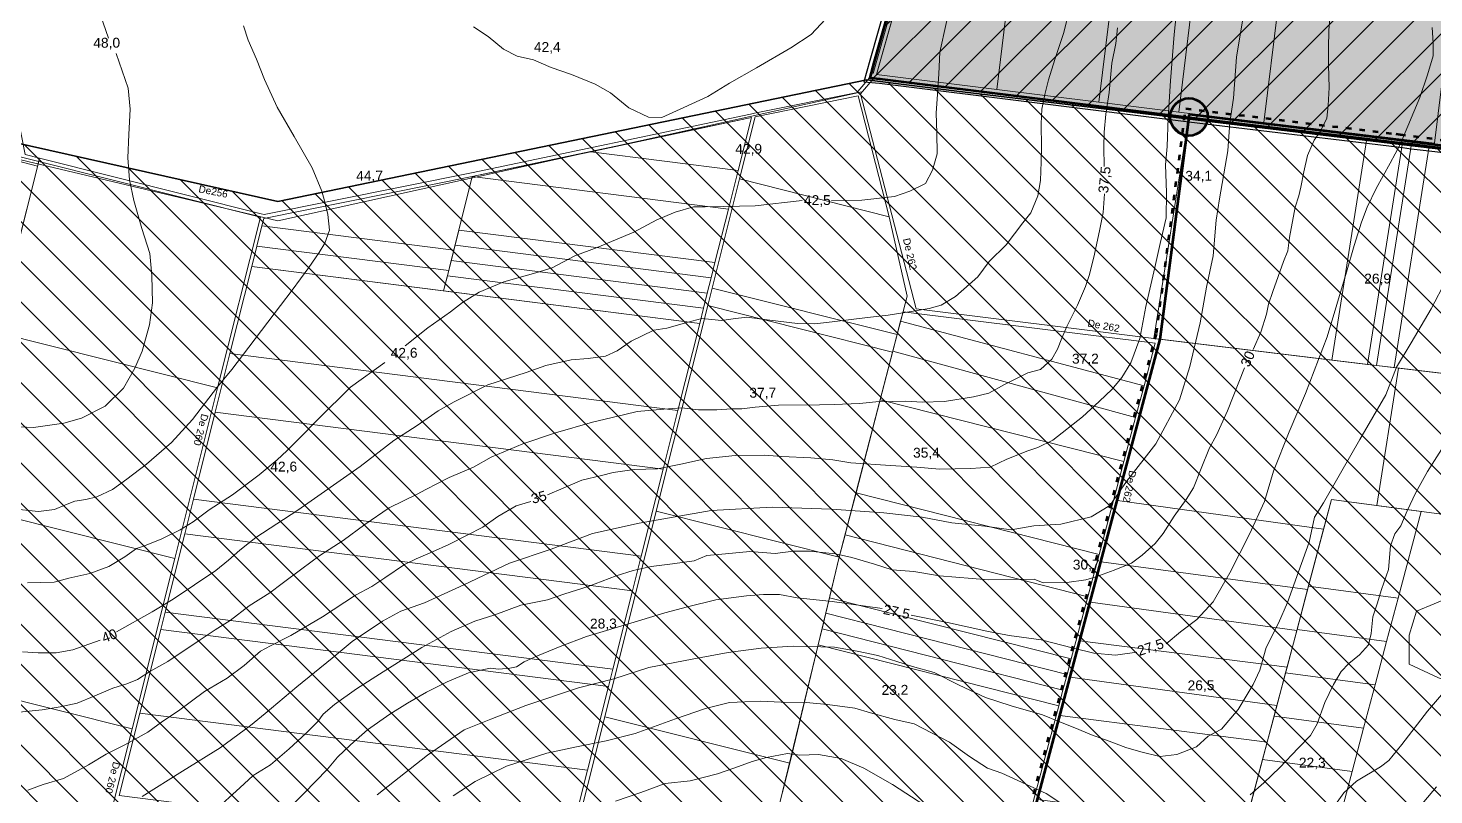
# Model space of a CAD drawing. Header units: metres. Extents: x 783184 to 1587399, y 282652 to 580595.
# Drawn here: x 786935 to 788503, y 287440 to 288295 of the extents above; entities that cross this region are included whole.
import ezdxf

# ---------------------------------------------------------------- set-up
doc = ezdxf.new("R2010")
doc.units = ezdxf.units.M
doc.header["$LTSCALE"] = 0.5
doc.linetypes.add('ACAD_ISO03W100', pattern=[30, 12, -18])
for name, color, linetype in [('atrageri in intravilan', 18, 'CONTINUOUS'), ('curbe  de nivelI', 7, 'CONTINUOUS'), ('Limita intravilan propus', 5, 'CONTINUOUS'), ('natura 2000', 7, 'CONTINUOUS'), ('proprietati extravilan', 7, 'CONTINUOUS'), ('strazi', 7, 'CONTINUOUS')]:
    doc.layers.add(name, color=color, linetype=linetype)
doc.layers.add('cote de nivel', color=1, linetype='CONTINUOUS', lineweight=211)
doc.styles.add('arial', font='arial.ttf')
doc.styles.get("Standard").update_dxf_attribs({"font": 'arial.ttf'})

msp = doc.modelspace()

# ---------------------------------------------------------------- hatches: boundary and pattern name
at = {"layer": 'atrageri in intravilan', "lineweight": 30, "true_color": 0xffff66}
h = msp.add_hatch(color=51, dxfattribs=at)
h.paths.add_polyline_path([(788421.64848, 288692.34074), (788480.03939, 288685.23104), (788449.1149, 288431.12827), (788390.72823, 288438.17795)], flags=16)
h.paths.add_polyline_path([(789205.99579, 288962.99819), (789206, 288963), (789194.05, 288959.03), (789118.207, 288933.778), (789071.37, 288918.21), (789063.31, 288915.83), (789063.613, 288971.336), (789059.614, 288971.072), (788878.326, 288895.203), (788871.44, 288900.603), (788821.57, 288906.577), (788802.624, 288908.883), (788764.734, 288913.497), (788745.789, 288915.803), (788582.041, 288935.74), (788591.617, 289015.501), (788597.377, 289062.912), (788612.11, 289183.987), (788548.504, 289191.669), (788549.12, 289195.57), (788417.838, 289211.524), (788386.476, 289215.337), (788337.294, 289221.283), (788180.494, 289240.381), (788241.358, 289454.166), (788249.192, 289481.68), (788250.642, 289486.73), (788238.148, 289487.851), (788204.822, 289647.766), (788204.006, 289651.681), (788195.829, 289690.918), (788190.628, 289715.876), (788185.41, 289740.28), (788184.617, 289744.119), (788170.796, 289811.038), (788159.088, 289808.422), (788015.651, 289776.364), (788001.381, 289773.174), (787997.65, 289783.17), (787988.318, 289807.209), (787796.905, 289764.427), (787791.294, 289789.502), (787787.44, 289815.376), (787783.407, 289841.652), (787965.934, 289882.487), (787958.828, 289908.791), (787779.305, 289868.339), (787774.014, 289867.525), (787775.49, 289856.71), (787778.47, 289834.84), (787781.595, 289811.913), (787571.421, 289740.26), (787553.383, 289732.746), (787631.7, 289544.64), (787608.84, 289535.63), (787585.93, 289526.6), (787507.97, 289713.83), (787485.19, 289704.34), (787562.96, 289517.54), (787539.94, 289508.47), (787462.35, 289694.83), (787439.456, 289685.291), (787416.51, 289675.73), (787393.51, 289666.152), (787370.45, 289656.55), (787447.31, 289471.95), (787424.013, 289462.769), (787400.66, 289453.563), (787353.79, 289435.09), (787277.67, 289617.9), (787254.34, 289608.18), (787230.941, 289598.435), (787227.248, 289596.898), (787302.946, 289415.079), (787293.898, 289411.453), (787322.221, 289346.791), (787339.603, 289307.461), (787348.5, 289287.332), (787353.755, 289275.441), (787362.648, 289255.319), (787366.286, 289247.087), (787370.733, 289237.026), (787375.179, 289226.965), (787378.817, 289218.733), (787396.806, 289178.031), (787419.66, 289126.319), (787421.614, 289122.792), (787422.725, 289116.6), (787422.329, 289110.251), (787419.868, 289103.345), (787415.979, 289097.709), (787407.148, 289092.62), (787379.317, 289080.333), (787336.945, 289062.896), (787372.257, 288980.26), (787394.829, 288927.44), (787379.415, 288920.793), (787137.935, 288816.67), (787135.86, 288816.74), (787113.375, 288817.502), (787097.78, 288814.971), (786878.037, 288729.341), (787074.636, 288751.44), (787346.292, 288781.976), (787350.201, 288782.834), (787343.791, 288812.025), (787337.209, 288841.996), (787328.51, 288881.613), (787408.973, 288915.919), (787399.226, 288938.991), (787954.426, 289063.877), (787972.85, 288984.98), (787979.83, 288955.093), (787990.289, 288910.303), (787995.266, 288888.988), (787998.75, 288874.072), (788014.409, 288807.013), (788023.518, 288768.009), (787999.667, 288683.724), (787978.846, 288610.144), (787939.732, 288471.919), (787930.909, 288440.739), (787923.6, 288414.91), (787921.44, 288407.26), (787907.12, 288356.65), (787904.95, 288349), (787897.604, 288323.044), (787879.159, 288257.859), (787874.035, 288239.752), (787885.501, 288238.721), (788061.315, 288216.773), (788230.544, 288195.648), (788429.101, 288171.667), (788468.816, 288166.871), (788478.741, 288165.672), (788498.598, 288163.274), (788537.02102, 288158.63362), (788569.95822, 288426.65355), (788652.68151, 288416.6228), (788619.74931, 288148.64246), (788677.3, 288141.692), (788756.723, 288132.099), (788789.7, 288128.12), (788796.65, 288127.28), (788827.275, 288123.567), (788926.553, 288111.576), (789012.881, 288137.047), (789068.127, 288129.499), (789083.31118, 288121.55122), (789094.455, 288127.807), (789103.075, 288132.453), (789127.634, 288124.887), (789151.132, 288132.626), (789166.299, 288150.252), (789179.942, 288183.009), (789176.819, 288188.874), (789190.756, 288226.037), (789195.26, 288239.75), (789204.279, 288273.374), (789226.302, 288332.092), (789286.986, 288459.931), (789309.743, 288523.326), (789311.277, 288576.843), (789242.532, 288741.085)])
at = {"layer": 'atrageri in intravilan', "lineweight": 30}
h = msp.add_hatch(dxfattribs=at)
h.set_pattern_fill('ANSI31', color=6, scale=10, style=0)
h.set_pattern_definition([(45, (11292.32, 0), (-22.4506403, 22.4506403), [])])
h.paths.add_polyline_path([(788591.617, 289015.501), (788597.377, 289062.912), (788612.11, 289183.987), (788548.504, 289191.669), (788549.12, 289195.57), (788417.838, 289211.524), (788386.476, 289215.337), (788337.294, 289221.283), (788180.494, 289240.381), (788241.358, 289454.166), (788249.192, 289481.68), (788250.642, 289486.73), (788238.148, 289487.851), (788204.822, 289647.766), (788204.006, 289651.681), (788195.829, 289690.918), (788190.628, 289715.876), (788185.41, 289740.28), (788184.617, 289744.119), (788170.796, 289811.038), (788159.088, 289808.422), (788015.651, 289776.364), (788001.381, 289773.174), (787997.65, 289783.17), (787988.318, 289807.209), (787796.905, 289764.427), (787791.294, 289789.502), (787787.44, 289815.376), (787783.407, 289841.652), (787965.934, 289882.487), (787958.828, 289908.791), (787779.305, 289868.339), (787774.014, 289867.525), (787775.49, 289856.71), (787778.47, 289834.84), (787781.595, 289811.913), (787571.421, 289740.26), (787553.383, 289732.746), (787631.7, 289544.64), (787608.84, 289535.63), (787585.93, 289526.6), (787507.97, 289713.83), (787485.19, 289704.34), (787562.96, 289517.54), (787539.94, 289508.47), (787462.35, 289694.83), (787439.456, 289685.291), (787416.51, 289675.73), (787393.51, 289666.152), (787370.45, 289656.55), (787447.31, 289471.95), (787424.013, 289462.769), (787400.66, 289453.563), (787353.79, 289435.09), (787277.67, 289617.9), (787254.34, 289608.18), (787230.941, 289598.435), (787227.248, 289596.898), (787302.946, 289415.079), (787293.898, 289411.453), (787322.221, 289346.791), (787339.603, 289307.461), (787348.5, 289287.332), (787353.755, 289275.441), (787362.648, 289255.319), (787366.286, 289247.087), (787370.733, 289237.026), (787375.179, 289226.965), (787378.817, 289218.733), (787396.806, 289178.031), (787419.66, 289126.319), (787421.614, 289122.792), (787422.725, 289116.6), (787422.329, 289110.251), (787419.868, 289103.345), (787415.979, 289097.709), (787407.148, 289092.62), (787379.317, 289080.333), (787336.945, 289062.896), (787372.257, 288980.26), (787394.829, 288927.44), (787379.415, 288920.793), (787137.935, 288816.67), (787135.86, 288816.74), (787113.375, 288817.502), (787097.78, 288814.971), (786878.037, 288729.341), (787074.636, 288751.44), (787346.292, 288781.976), (787350.201, 288782.834), (787343.791, 288812.025), (787337.209, 288841.996), (787328.51, 288881.613), (787408.973, 288915.919), (787399.226, 288938.991), (787954.426, 289063.877), (787972.85, 288984.98), (787979.83, 288955.093), (787990.289, 288910.303), (787995.266, 288888.988), (787998.75, 288874.072), (788014.409, 288807.013), (788023.518, 288768.009), (787999.667, 288683.724), (787978.846, 288610.144), (787939.732, 288471.919), (787930.909, 288440.739), (787923.6, 288414.91), (787921.44, 288407.26), (787907.12, 288356.65), (787904.95, 288349), (787897.604, 288323.044), (787879.159, 288257.859), (787874.035, 288239.752), (787885.501, 288238.721), (788061.315, 288216.773), (788230.544, 288195.648), (788429.101, 288171.667), (788468.816, 288166.871), (788478.741, 288165.672), (788498.598, 288163.274), (788537.02102, 288158.63362), (788569.95822, 288426.65355), (788652.68151, 288416.6228), (788619.74931, 288148.64246), (788677.3, 288141.692), (788756.723, 288132.099), (788789.7, 288128.12), (788796.65, 288127.28), (788827.275, 288123.567), (788926.553, 288111.576), (789012.881, 288137.047), (789068.127, 288129.499), (789086.82378, 288119.71264), (789103.075, 288132.453), (789127.634, 288124.887), (789151.132, 288132.626), (789166.299, 288150.252), (789179.942, 288183.009), (789176.819, 288188.874), (789190.756, 288226.037), (789204.279, 288273.374), (789226.302, 288332.092), (789286.986, 288459.931), (789309.743, 288523.326), (789311.277, 288576.843), (789242.30106, 288742.48767), (789215.76073, 288903.68805), (789205.99508, 288962.99788), (789206, 288963), (789194.05, 288959.03), (789118.207, 288933.778), (789071.37, 288918.21), (789063.31, 288915.83), (789063.613, 288971.336), (789059.614, 288971.072), (788878.326, 288895.203), (788871.44, 288900.603), (788821.57, 288906.577), (788802.624, 288908.883), (788783.679, 288911.19), (788764.734, 288913.497), (788745.789, 288915.803), (788582.041, 288935.74)])
h.paths.add_polyline_path([(788421.64848, 288692.34074), (788480.03939, 288685.23104), (788449.1149, 288431.12827), (788390.72823, 288438.17795)], flags=16)
at = {"layer": 'natura 2000', "lineweight": 25}
h = msp.add_hatch(dxfattribs=at)
h.set_pattern_fill('ANSI31', color=102, scale=10, angle=270, style=0)
h.set_pattern_definition([(315, (-16318.97, 0), (22.4506403, 22.4506403), [])])
h.paths.add_polyline_path([(787971.43976, 288224.93342), (787870.92594, 288237.44902), (787213.7892, 288101.85379), (786745.7958, 288206.64708), (786668.5349, 288218.38109), (786498.29379, 288265.38152), (786271.2923, 288323.04197), (786109.98482, 288008.90651), (786011.07464, 287649.67488), (784573.20977, 287759.96478), (783793.2636, 287674.8226), (783780.5041, 287539.58085), (783769.1915, 287420.7999), (783768.915, 287417.899), (783780.65865, 287417.08065), (784006.42075, 287399.88895), (784362.46725, 287372.79145), (784558.6099, 287357.8604), (784574.4166, 287314.6681), (784602.445, 287324.9255), (784608.837, 287292.78015), (784608.84, 287292.78), (784608.8385, 287292.77485), (784592.87005, 287235.34995), (784580.298, 287223.97965), (784537.63005, 287185.39), (784483.5, 287003.05), (784483.5044, 287002.6695), (784485.3, 286847.16), (784484.345, 286785.385), (784484.30705, 286782.92885), (784483.50035, 286730.74895), (784484.498, 286730.646), (784554.7285, 286727.893), (784624.959, 286725.14), (784607.348, 286536.688), (784594.68615, 286401.19575), (784630.1358, 286397.88295), (784732.8065, 286395.36555), (784881.1041, 286396.043), (785013.64045, 286398.0754), (785223.25535, 286397.2804), (785233.0977, 286397.2431), (785200.69495, 286316.8048), (785196.46505, 286306.30425), (785193.71015, 286296.7813), (785191.49905, 286284.20395), (785189.896, 286275.08545), (785195.1148, 286222.43885), (785216.92325, 286002.43975), (785226.00625, 285976.94425), (785237.41215, 285703.27295), (785215.48915, 285617.32065), (785213.1045, 285607.9712), (785213.62695, 285590.8152), (785219.04425, 285561.0071), (785224.6066, 285541.89315), (785228.0891, 285520.21455), (785228.66955, 285497.37455), (785225.9609, 285482.85765), (785217.2546, 285450.72685), (785208.7093, 285416.6519), (785256.1124, 285441.0508), (785305.5644, 285475.9564), (785345.4739, 285511.5708), (785379.334, 285544.5834), (785390.613, 285563.9601), (785403.5704, 285577.788), (785410.82955, 285575.2514), (785414.84, 285573.85), (785407.86, 285549.01), (785388.38, 285456.01), (785388.79, 285403.76), (785387.57, 285378.24), (785371.76, 285320.73), (785378.59, 285277.93), (785378.58445, 285277.8797), (785378.3169, 285275.45), (785374.13, 285237.43), (785364.02515, 285226.0708), (785361.16, 285222.85), (785318.61, 285165.73), (785250.92, 285102.55), (785218.20625, 285061.69895), (785211.12, 285052.85), (785200.18, 285017.21), (785195.72, 284956.45), (785205.04, 284911.08), (785231.39, 284849.51), (785267.46, 284830.88), (785310.6246, 284829.19255), (785323.48, 284828.69), (785361.17, 284827.47), (785383.88495, 284821.41885), (785388.16, 284820.28), (785396.89935, 284820.41775), (785406.548, 284820.56985), (785408.46, 284820.6), (785415.70655, 284824.73285), (785417.49, 284825.75), (785418.9786, 284826.5143), (785419.67885, 284826.8738), (785429.41, 284831.87), (785436.82, 284841.53), (785435.86, 284851.84), (785438.11, 284861.18), (785446.39, 284882.62), (785452.23, 284892.36), (785451.78, 284898.3), (785455.43, 284903.1), (785460.02, 284901.2), (785474.44, 284914.21), (785509.33, 284968.6), (785528.4, 284993.71), (785569.75, 285021.14), (785611.64, 285052.79), (785635.72, 285080.8), (785667.93, 285124.66), (785703.07, 285188.14), (785717.25, 285229.34), (785726.81, 285264.28), (785733.41, 285299.87), (785737.37, 285329.54), (785742.01, 285340.32), (785772.19, 285490.5), (785776.91, 285515.4), (785792.98, 285550.42), (785811.6, 285578.99), (785828.12, 285590.78), (785847.01, 285597.86), (785862.74, 285605.72), (785879.26, 285618.3), (785893.16, 285635.34), (785931.19, 285678.58), (785956.78083, 285703.42513), (785956.78083, 285728.90117), (785956.3378, 285755.94243), (785956.3378, 285782.30233), (785956.3378, 285808.97887), (785956.3378, 285835.46943), (785956.3378, 285861.50708), (785956.3378, 285914.69261), (785956.3378, 285940.92265), (785956.3378, 285968.12263), (785956.3378, 285994.48253), (785956.3378, 286020.92018), (785956.3378, 286047.80193), (785963.27309, 286067.28888), (785974.08936, 286082.32491), (785987.60423, 286095.56781), (786001.01528, 286108.70898), (786027.81541, 286134.96979), (786054.71665, 286161.32969), (786067.51777, 286174.84878), (786107.77153, 286214.21061), (786121.23046, 286227.37132), (786134.67762, 286240.32304), (786161.083, 286266.80456), (786174.31856, 286280.0783), (786187.84949, 286293.12759), (786214.40554, 286319.63177), (786224.95285, 286335.71719), (786231.02291, 286356.15679), (786237.11644, 286376.67542), (786248.21808, 286392.16558), (786259.15727, 286407.65014), (786277.77382, 286415.59803), (786301.12343, 286418.65695), (786322.03268, 286424.44291), (786340.3871, 286432.47818), (786357.52504, 286441.83528), (786374.40824, 286451.62125), (786389.37901, 286463.18597), (786403.27913, 286475.28215), (786427.11977, 286477.94908), (786474.44846, 286457.50181), (786524.02923, 286434.19361), (786706.25735, 286278.36607), (786742.29058, 286268.9264), (786766.19398, 286271.53321), (786798.71988, 286265.50837), (786823.53519, 286267.44264), (786841.52227, 286276.05746), (786859.36906, 286284.49112), (786872.63232, 286297.67347), (786884.45572, 286312.62977), (786894.31195, 286329.16478), (786904.03403, 286346.26342), (786913.5149, 286362.93783), (786927.81559, 286375.33193), (786941.95753, 286387.58843), (786957.92419, 286398.57433), (786975.21451, 286407.14226), (787010.90028, 286424.82576), (787046.11241, 286442.27456), (787081.81891, 286459.96834), (787098.49351, 286469.84809), (787113.98669, 286480.87093), (787129.95983, 286491.67653), (787145.49362, 286502.61119), (787161.26924, 286513.26609), (787177.72048, 286522.90135), (787197.49261, 286530.02359), (787240.97615, 286538.60395), (787285.92171, 286546.79151), (787305.52514, 286550.69377), (787330.7805, 286555.51135), (787350.31266, 286559.2372), (787416.66402, 286576.06845), (787436.82011, 286582.17986), (787454.33278, 286591.20912), (787470.33914, 286601.9578), (787481.51931, 286616.74638), (787489.93775, 286635.57301), (787498.15968, 286653.96017), (787510.66978, 286667.71246), (787526.85744, 286678.1364), (787546.57937, 286683.3561), (787610.39065, 286700.2447), (787631.22236, 286705.75812), (787649.37374, 286714.38417), (787662.00567, 286728.22704), (787682.9223, 286733.97774), (787706.82755, 286736.07874), (787732.42739, 286737.22583), (787759.12743, 286736.78575), (787791.70686, 286731.06151), (787826.29374, 286723.00708), (787848.917, 286726.97654), (787871.495, 286730.93806), (787895.49624, 286733.27313), (787943.61131, 286738.37132), (787967.69562, 286740.78174), (787993.35049, 286741.62293), (788016.23711, 286745.34126), (788038.96278, 286749.03344), (788044.75727, 286769.87912), (788064.47956, 286802.39051), (788074.53822, 286819.5889), (788084.15385, 286836.57005), (788093.20462, 286854.19408), (788100.63586, 286871.92265), (788114.84694, 286912.07458), (788121.66939, 286931.35073), (788128.68591, 286951.17517), (788137.48931, 286969.09499), (788148.82723, 286983.94227), (788161.31334, 286997.96471), (788175.32052, 287010.43203), (788189.8095, 287022.49615), (788205.96177, 287032.58543), (788238.3399, 287053.49711), (788254.55899, 287063.97234), (788270.44863, 287074.23479), (788302.81393, 287095.13818), (788335.17185, 287115.7554), (788351.26312, 287126.28365), (788382.16458, 287148.18744), (788396.86215, 287160.14093), (788423.3427, 287184.51357), (788461.23833, 287218.36213), (788508.4655, 287260.54567), (788536.65892, 287285.61979), (788578.13036, 287323.11876), (788609.15167, 287355.91481), (788641.9103, 287390.78685), (788691.41169, 287443.48179), (788742.76374, 287497.64556), (788763.39694, 287520.10218), (788821.52637, 287583.36866), (788847.57663, 287610.50772), (788859.58648, 287625.11131), (788868.85138, 287642.63835), (788876.44383, 287661.67802), (788881.41132, 287683.01026), (788886.25144, 287704.84832), (788888.78411, 287729.13127), (788881.18611, 287763.14728), (788867.95292, 287803.00873), (788854.82758, 287842.4931), (788841.75815, 287881.80931), (788844.99438, 287905.23388), (788850.66493, 287926.33753), (788861.83486, 287967.90784), (788868.796, 287986.79039), (788881.22857, 288001.2016), (788894.04054, 288011.2727), (788912.89056, 288022.18274), (788963.11557, 288051.25206), (788981.64049, 288060.41576), (789001.90114, 288065.66247), (789044.22543, 288076.62278), (789117.57115, 288082.8336), (789139.35354, 288088.32217), (789155.20484, 288098.81675), (789167.97153, 288112.68528), (789189.38841, 288143.82113), (789200.38113, 288159.68163), (789209.74941, 288176.70286), (789215.69895, 288194.34774), (789241.70121, 288276.75168), (789259.43824, 288331.20955), (789266.84965, 288348.10568), (789293.9974, 288409.99567), (789334.69908, 288502.78517), (789343.0373, 288521.07855), (789345.47951, 288544.65769), (789343.94736, 288573.11858), (789340.92367, 288602.59511), (789334.69169, 288635.23477), (789300.7204, 288722.12047), (789282.62625, 288765.99378), (789266.12887, 288809.0695), (789257.61158, 288842.26627), (789242.44514, 288960.85696), (789248.39, 288981.24), (789249.84, 289022.44), (789258.51, 289043.39), (789288.16, 289086.03), (789324.63, 289131.46), (789338.05, 289159.74), (789338.78, 289187.2), (789338.78, 289215.8), (789346.01, 289235.31), (789348.9, 289272.17), (789349.62, 289325.64), (789353.96, 289379.12), (789365.53, 289410.2), (789384.33, 289451.39), (789411.26, 289495.94), (789426.56, 289530.45), (789438.93, 289570.99), (789447.67, 289608.22), (789451.12, 289633.35), (789453.96, 289652), (789458.41, 289674.33), (789467.61, 289673.16), (789468.38, 289676.19), (789472.25, 289681.02), (789483.63, 289690.82), (789487.89, 289696.87), (789488.25, 289702.94), (789482.17, 289706.6), (789473.31, 289707.12), (789463.92, 289707.15), (789460.79, 289710.88), (789460.26, 289717.51), (789461.44, 289720.77), (789470.72, 289723.65), (789471.06, 289724.51), (789473.75, 289725.78), (789482.58, 289726.68), (789488.95, 289726.49), (789496.75, 289722.19), (789500.8, 289719.25), (789505.65, 289718.41), (789515.64, 289720.83), (789516.63, 289720.7), (789534.84, 289735.95), (789543.72, 289750.86), (789540.73, 289755.73), (789535.24, 289755.66), (789535.48, 289754.66), (789522.63, 289747.46), (789492.61, 289742.46), (789469.3, 289741.52), (789462.82, 289743.79), (789460.6, 289755.95), (789450.84, 289764.24), (789448.8, 289774.39), (789439.25, 289779.43), (789430.34, 289795), (789396.71, 289809.2), (789376.52, 289825.47), (789372.34, 289833.53), (789355.21, 289822.2), (789320.69, 289828.18), (789296.6, 289846.08), (789293.93, 289856.98), (789292.43, 289869.42), (789276.19, 289876.29), (789263.78, 289895.05), (789235.96, 289913.44), (789219.8, 289924.31), (789203.69, 289932.82), (789186.46, 289936.91), (789175.08, 289941.15), (789173.81, 289942.9), (789160.91, 289937.4), (789141.66, 289936.99), (789126.26, 289936.57), (789109.68, 289939.8), (789094.84, 289943.2), (789084.64, 289945.82), (789066.27, 289954.56), (789050.77, 289965.72), (789041.68, 289975.98), (789036.07, 289979.91), (789029.88, 289976.69), (789020.18, 289957.13), (789007.67, 289953.41), (788900.7, 289945.68), (788859.56, 289956.44), (788830.83, 289994.37), (788793.71, 290126.62), (788790.4, 290164.02), (788800.11, 290196.77), (788805.04, 290221.59), (788839, 290276.8), (788859.23, 290289.33), (788914.71, 290308.84), (788973.8, 290331.43), (789000.75, 290362.64), (789064.26, 290397.54), (789095.38, 290406.98), (789132.87, 290417.78), (789138.77, 290419.11), (789183.55, 290449.82), (789232.56, 290499.74), (789268.53, 290536.85), (789306.84, 290565.04), (789369.51, 290588.01), (789431.29, 290603.77), (789530.64, 290550.26), (789597.65, 290543.65), (789650.72, 290553.8), (789700.08, 290579.99), (789754.65, 290609.82), (789831.65, 290647.92), (789854.07, 290659.01), (789966.07, 290708.13), (789960.43, 290754.62), (789960.252, 290756.0861), (789730.27013, 290676.47043), (789635.76216, 290643.04491), (789539.67632, 290611.93699), (789482.13147, 290617.67015), (789416.60672, 290655.49288), (789371.40425, 290664.30841), (789305.64115, 290645.53751), (789226.38223, 290578.42344), (789150.94005, 290519.68364), (789049.11963, 290431.03086), (788949.89844, 290381.90644), (788843.68474, 290325.43199), (788766.42921, 290229.51185), (788757.06076, 290219.51855), (788756.46884, 290206.50765), (788735.1377, 290120.46199), (788784.89914, 289956.90062), (788795.18124, 289944.49775), (788795.92956, 289941.87846), (788804.2548, 289933.55322), (788863.72574, 289861.8179), (789135.24938, 289791.03919), (789203.63213, 289767.83208), (789152.75162, 289506.01901), (789066.6784, 289341.85856), (789020.74981, 289236.32196), (789053.31392, 288671.30223), (789043.5697, 288545.96977), (789113.16993, 288345.16866), (789096.35912, 288232.00216), (788999.37787, 288137.70606), (788906.84108, 288099.87546), (788715.85576, 288135.97036), (788454.15005, 288166.93943)])
at = {"layer": 'strazi', "lineweight": 80}
msp.add_hatch(color=255, dxfattribs=at).paths.add_polyline_path([(788251.12298, 288196.06597, 1), (788209.24092, 288196.06597, 1)])

# ---------------------------------------------------------------- linework, layer by layer
at = {"layer": 'curbe  de nivelI', "color": 21, "lineweight": 5}
for points in [[(788061.0607, 288547.25141), (788052.27245, 288525.29203), (788041.9333, 288495.84054), (788030.81876, 288471.55604), (788024.09835, 288461.99721), (788006.78034, 288445.20474), (788000.02146, 288430.03338), (787991.23321, 288411.69078), (787981.92801, 288392.31484), (787973.6567, 288374.74731), (787969.77958, 288353.56292), (787966.41934, 288332.63692), (787952.1995, 288268.36846), (787951.16561, 288244.08396), (787949.87321, 288221.34947), (787948.32232, 288200.16512), (787949.09777, 288178.2057), (787949.35871, 288154.7933), (787944.1892, 288136.70909), (787936.43483, 288121.98335), (787918.85833, 288113.19958), (787901.67984, 288107.51494), (787865.23444, 288103.12306), (787831.37388, 288102.8647)], [(786549.50516, 288506.88041), (786573.12316, 288500.55303), (786604.04581, 288498.36279), (786725.94415, 288504.40867), (786772.44978, 288505.62546), (786827.36368, 288507.78696), (786912.82691, 288508.76039), (786928.89695, 288504.37989), (786948.61924, 288491.9685), (786972.72424, 288477.85355), (786995.22831, 288459.03623), (787009.35043, 288437.37712), (787013.97668, 288419.85513), (787011.78528, 288404.28003), (787004.72424, 288380.91736), (787000.58499, 288366.31572), (787002.5329, 288350.25389), (787012.81393, 288319.4227), (787024.9882, 288283.892)], [(788220.35354, 288352.60841), (788213.72948, 288287.89841), (788209.49072, 288236.26637), (788207.10649, 288195.04107), (788205.78188, 288163.00273), (788203.9274, 288142.61468), (788204.98708, 288111.78927), (788204.7222, 288083.45787), (788198.09921, 288055.12643), (788192.25995, 288028.2439), (788181.92807, 287984.82002), (788175.30508, 287949.07474), (788165.49597, 287921.95736), (788155.42902, 287905.54101), (788144.56733, 287892.56678), (788129.99674, 287878.79823), (788111.45232, 287861.85234), (788078.19756, 287835.79803), (788061.50761, 287827.32508), (788050.38099, 287823.88293), (788027.06806, 287814.35088), (788008.25871, 287805.61314), (787986.96449, 287804.0025), (787951.99513, 287803.20816), (787926.56279, 287805.5912), (787897.42161, 287807.44465), (787853.18004, 287810.35721), (787832.94151, 287813.81482), (787808.30397, 287815.93306), (787776.2487, 287817.52176), (787756.6446, 287818.84565), (787724.05946, 287818.58086), (787692.14181, 287815.38732), (787663.5305, 287808.76782), (787637.56835, 287803.73702), (787611.34127, 287802.94267), (787588.02834, 287799.76532), (787574.93386, 287796.2511), (787552.94554, 287790.9555), (787532.01683, 287782.2178), (787514.53215, 287774.80395)], [(788097.28554, 288316.65298), (788090.20884, 288289.29562), (788080.42558, 288260.16889), (788073.34829, 288237.49164), (788069.3934, 288221.05583), (788066.05728, 288204.72917), (788065.43285, 288188.5014), (788065.84916, 288162.49537), (788065.43351, 288146.22259), (788064.43529, 288125.27065), (788061.44062, 288107.97697), (788053.78761, 288089.35298), (788044.80362, 288078.04559), (788026.46614, 288053.63943), (788007.16717, 288035.01544), (787994.81771, 288017.63168), (787969.86217, 287996.01459), (787953.89063, 287986.37), (787940.581, 287982.37917), (787920.28387, 287979.05345), (787894.56849, 287975.05159), (787871.6094, 287972.39102), (787832.34602, 287967.73503), (787813.04705, 287965.40704), (787793.63494, 287965.73958), (787759.69542, 287969.73045), (787737.06909, 287972.72359), (787721.76301, 287971.06072), (787708.78614, 287969.0653), (787697.8057, 287970.06302), (787686.82527, 287971.39329), (787670.18827, 287966.7373), (787647.78995, 287960.39905), (787633.14934, 287958.40359), (787608.1938, 287946.09847), (787592.55502, 287935.12366), (787579.24539, 287929.46995), (787559.94648, 287926.80938), (787541.20395, 287925.08556), (787512.92099, 287918.76673), (787490.96012, 287911.1176), (787448.03661, 287897.48221), (787410.76966, 287878.52565), (787392.7201, 287868.47565), (787369.42831, 287852.1797), (787343.14179, 287835.21856), (787305.81202, 287806.19526), (787236.2693, 287757.6399), (787189.24601, 287726.94096), (787171.61078, 287712.97296), (787158.96661, 287701.66557), (787144.65881, 287690.35815), (787097.3501, 287658.35539), (787073.72555, 287644.05485), (787034.1294, 287621.77261)], [(788291.86645, 288314.4079), (788283.05039, 288262.7981), (788279.69188, 288217.06259), (788275.89926, 288189.91585), (788273.38033, 288158.44646), (788264.14445, 288104.73871), (788260.36612, 288080.82197), (788257.00761, 288041.38033), (788249.85677, 288006.3276), (788242.71994, 287966.46636), (788230.96519, 287917.7937), (788219.6302, 287880.45001), (788193.14003, 287831.52166), (788160.39458, 287789.56244), (788141.92275, 287762.70858), (788120.93206, 287750.12081), (788087.34697, 287742.14856), (788057.12034, 287740.05061), (788031.76999, 287735.79589), (788002.383, 287739.57222), (787965.85922, 287743.34857), (787932.6939, 287749.64244), (787889.87293, 287754.67754), (787831.36423, 287758.87347), (787765.45346, 287760.97141), (787697.28834, 287757.19509), (787617.10395, 287742.92897), (787565.04704, 287731.59997), (787518.8675, 287713.97713), (787472.48627, 287698.3392), (787421.269, 287674.42245), (787377.60839, 287654.28203), (787351.16008, 287645.05101), (787330.58921, 287633.72205), (787297.00412, 287611.06408), (787274.33414, 287592.60203), (787235.18788, 287560.58861), (787199.92351, 287530.79757), (787183.55079, 287517.37062), (787149.47639, 287492.52852), (787107.495, 287466.51383), (787062.57493, 287438.40116)], [(787830.50774, 288310.93989), (787808.63917, 288288.15866), (787785.98616, 288273.06436), (787747.81163, 288250.84214), (787717.60756, 288233.65139), (787693.58183, 288218.89007), (787666.73377, 288206.73077), (787642.40273, 288195.41003), (787627.30072, 288195.8293), (787605.4867, 288206.31146), (787584.93119, 288223.08294), (787568.00228, 288232.80614), (787541.57375, 288243.2883), (787518.92074, 288251.25476), (787499.20422, 288259.6405), (787480.7462, 288263.83337), (787465.64414, 288271.7998), (787448.44464, 288285.63627), (787432.08412, 288296.5377)], [(788387.86856, 288314.70755), (788386.21905, 288292.79838), (788385.97937, 288272.43686), (788385.97937, 288253.9917), (788386.69842, 288228.83921), (788385.49148, 288208.83785), (788383.81374, 288194.70453), (788376.86335, 288180.09215), (788369.67328, 288170.27071), (788362.24352, 288153.26282), (788358.14797, 288134.71018), (788355.0323, 288117.70232), (788352.63557, 288108.12043), (788348.56122, 288095.42441), (788342.31095, 288061.78089), (788340.39359, 288046.68943), (788335.60025, 288034.95159), (788323.85639, 288001.41497), (788319.06305, 287987.28165), (788316.66632, 287976.26248), (788310.17273, 287955.99923), (788301.78429, 287936.83547)], [(787175.55299, 288297.75078), (787180.66141, 288281.86591), (787190.1215, 288260.49706), (787199.01396, 288237.99354), (787213.24012, 288207.08325), (787232.16023, 288174.36804), (787252.06677, 288139.26233), (787263.04048, 288113.3549), (787266.06772, 288102.38681), (787269.85176, 288087.25839), (787271.55457, 288069.67161), (787266.4499, 288055.39355), (787260.01705, 288044.99279), (787248.66497, 288028.16241), (787229.93399, 288003.01141), (787216.8791, 287985.99195), (787181.64766, 287939.49095), (787162.72749, 287914.33995), (787146.64537, 287895.05122), (787118.60406, 287858.84173), (787095.33228, 287833.12341), (787067.4539, 287808.8439), (787045.31731, 287792.20264), (787029.61362, 287780.47811), (787012.14888, 287772.50132), (786999.85081, 287769.66473), (786987.55267, 287767.58458), (786976.9574, 287763.61335), (786964.65933, 287758.31841), (786947.06352, 287756.04917), (786918.41726, 287759.07506)], [(788150.47293, 288295.29865), (788148.48423, 288278.04575), (788144.26303, 288255.95779), (788141.03506, 288223.44629), (788137.55876, 288199.12472), (788135.55666, 288179.15275), (788135.06008, 288162.52473), (788135.55666, 288140.9331)], [(788501.46224, 288295.67102), (788502.68467, 288278.56537), (788502.44159, 288264.29347), (788496.32929, 288243.03355), (788487.77209, 288217.86378), (788474.32507, 288185.85178), (788465.7297, 288165.19421), (788454.48308, 288144.42302), (788439.08011, 288116.32087), (788428.78551, 288095.44067), (788422.4287, 288078.57937), (788414.60503, 288052.92087), (788406.02906, 288023.02446), (788384.26929, 287950.93627), (788360.06867, 287887.87528), (788341.82723, 287845.09992), (788324.28741, 287800.92215), (788314.46515, 287767.26288), (788297.62693, 287730.79867), (788275.91647, 287687.69623), (788257.21823, 287655.51017), (788238.80405, 287635.69865), (788220.79837, 287621.8552), (788204.87024, 287608.35781)], [(787033.51015, 288266.85671), (787046.90185, 288228.16235), (787049.11189, 288204.66462), (787047.65097, 288176.43473), (787046.67705, 288150.39512), (787048.3814, 288125.81566), (787053.25115, 288102.93973), (787062.2851, 288071.86811), (787071.29404, 288043.88158), (787073.48545, 288019.30213), (787073.97673, 287988.76534), (787070.81146, 287964.42925), (787062.77644, 287934.73924), (787054.25449, 287916.00043), (787041.81362, 287893.69723), (787021.36089, 287873.49827), (786995.06449, 287860.11342), (786975.34225, 287854.75946), (786941.39255, 287849.82893), (786918.26142, 287850.80239)], [(788136.04758, 288110.30918), (788134.55778, 288089.7103), (788130.83317, 288070.84866), (788124.62553, 288043.0526), (788119.41112, 288020.2201), (788114.9126, 288006.92126), (788105.97357, 287986.32238), (788094.05488, 287962.49717), (788088.34388, 287949.34368), (788083.37773, 287937.18289), (788077.1701, 287926.01481), (788064.50651, 287914.59856), (788050.35306, 287910.6277), (788024.45213, 287897.64295), (788006.82238, 287888.21215), (787989.68934, 287883.99312), (787957.56469, 287878.77277), (787932.48578, 287878.02823), (787914.35945, 287879.26914), (787899.70943, 287878.77277), (787881.08646, 287878.5246), (787862.6191, 287876.49433), (787834.31221, 287875.50162), (787817.924, 287875.00528), (787772.48406, 287874.75708), (787746.16361, 287872.52346), (787731.26526, 287870.53805), (787720.33979, 287870.53805), (787703.61484, 287869.54596), (787683.25375, 287869.54596), (787664.38253, 287871.77958), (787644.51803, 287870.0423), (787614.72134, 287867.56052), (787600.99486, 287864.29861), (787564.99053, 287855.61235), (787523.52347, 287843.69973), (787487.20174, 287831.73141), (787451.94231, 287816.5925), (787432.32619, 287805.67259), (787405.16264, 287794.20558), (787379.0905, 287780.55572), (787369.29962, 287775.26689), (787338.26139, 287760.37611), (787310.94772, 287741.51448), (787286.61376, 287723.64558), (787260.78994, 287707.01756), (787240.67718, 287692.12683), (787218.57798, 287675.74697), (787204.85352, 287665.47773), (787181.7611, 287651.08333), (787160.90338, 287634.70347), (787144.0186, 287624.27997), (787127.13381, 287613.11189), (787091.30307, 287588.95909), (787071.19031, 287577.54284), (787057.53344, 287568.85658), (787045.61481, 287563.89298), (787029.72319, 287559.17758), (787009.80372, 287550.43099), (786989.93928, 287542.48927), (786971.068, 287538.27021), (786951.11507, 287534.7522), (786925.53957, 287532.27042)], [(787798.80565, 288102.8647), (787746.225, 288097.13237), (787711.33049, 288096.09898), (787690.39381, 288095.84067), (787677.46993, 288095.84067), (787657.05013, 288089.89869), (787636.6304, 288081.37328), (787611.12826, 288067.61645), (787570.03029, 288050.56562), (787545.21642, 288041.26515), (787519.88561, 288027.83114), (787501.79216, 288022.40587), (787466.1222, 288012.33041), (787438.38692, 288000.87399), (787419.77652, 287989.2484), (787406.59414, 287978.91457), (787381.26333, 287961.08868), (787355.93246, 287940.93768)], [(788517.05464, 288014.00627), (788500.48516, 287982.29399), (788478.04629, 287944.38095), (788461.48427, 287917.14762), (788449.73059, 287886.17639), (788420.84386, 287836.31492), (788400.54203, 287801.60578), (788380.2402, 287765.82867), (788370.08923, 287749.80904), (788364.21025, 287721.84958), (788352.45657, 287688.74242), (788340.16855, 287654.56724), (788330.01764, 287631.60584), (788316.12692, 287604.37251), (788309.18153, 287579.2751), (788301.64691, 287563.06476), (788285.08488, 287535.29744), (788266.38575, 287513.40398), (788251.42655, 287505.39419), (788238.60432, 287493.64645), (788216.54025, 287484.99628), (788197.84119, 287482.86035), (788176.47081, 287488.20019), (788159.90878, 287493.00608), (788141.20971, 287499.94793), (788121.4421, 287506.88974), (788102.74303, 287514.89957), (788085.11251, 287521.84138), (788066.94772, 287529.31719), (788032.03261, 287539.56573), (788003.18262, 287548.6435), (787973.79837, 287562.52717), (787946.01688, 287576.41083), (787921.97524, 287583.35268), (787904.34467, 287588.69251), (787882.97429, 287595.63436), (787860.00115, 287600.44025), (787834.89096, 287604.71214), (787788.79926, 287605.79995), (787753.00389, 287603.66399), (787716.14003, 287598.8581), (787675.90635, 287591.38019), (787627.82303, 287582.30241), (787588.82213, 287569.48673), (787549.28696, 287559.34097), (787490.51845, 287539.58345), (787451.30305, 287524.51483), (787421.9188, 287512.76713), (787380.78086, 287484.46582), (787324.6836, 287440.14492)], [(787333.34996, 287922.36819), (787294.87703, 287894.67266), (787259.10744, 287859.5779), (787236.66488, 287836.46012), (787224.0696, 287823.64237), (787213.07731, 287813.57127), (787193.08889, 287796.84407), (787163.30256, 287774.57547), (787137.30992, 287757.83317), (787119.63956, 287744.49809), (787104.91039, 287735.54962), (787084.40508, 287725.7352), (787065.05497, 287717.94137), (787056.39076, 287714.76609), (787043.10565, 287705.529), (787025.43196, 287694.79991), (787004.34903, 287687.00608), (786980.95565, 287681.81021), (786964.40088, 287677.48029), (786934.65373, 287676.6143)], [(788292.19754, 287916.23437), (788273.23324, 287868.23775), (788260.77045, 287841.40841), (788253.10101, 287827.03558), (788243.7041, 287804.14149), (788235.31566, 287782.58221), (788226.92722, 287769.4071), (788213.50575, 287750.7224), (788201.28259, 287731.5586), (788192.41484, 287720.29989), (788177.98389, 287707.29244), (788166.00041, 287698.42917), (788146.58717, 287690.52409), (788126.41302, 287683.06538), (788115.14853, 287679.95127), (788094.05762, 287676.83715), (788067.63027, 287676.7328), (788057.69624, 287680.7717), (788006.56144, 287679.78107), (787951.89633, 287684.49301), (787923.18201, 287689.32666), (787899.30378, 287691.13925), (787879.35489, 287697.4834), (787853.96543, 287704.73385), (787836.02013, 287708.72254), (787807.00353, 287712.04567), (787788.86822, 287712.04567), (787768.61706, 287709.32675), (787740.50728, 287711.44146), (787713.19646, 287708.98653), (787692.34082, 287706.87181), (787678.43707, 287701.13187), (787654.25657, 287697.80874), (787630.37834, 287694.78772), (787610.42946, 287690.2562), (787591.30033, 287684.45728), (787560.16801, 287672.37323), (787533.87173, 287664.21645), (787514.8296, 287657.57021), (787484.90624, 287651.52818), (787456.06912, 287640.88561), (787433.70213, 287633.93725), (787407.40591, 287622.15528), (787374.45997, 287604.33128), (787331.53967, 287577.14209), (787301.53056, 287558.32433), (787277.04785, 287540.80242), (787264.65533, 287529.92674), (787258.61027, 287522.07209), (787245.61326, 287508.77961), (787226.52564, 287491.47152), (787205.66994, 287473.64752), (787186.3256, 287461.86556), (787171.51503, 287447.96887), (787143.65809, 287422.81817)], [(788511.76799, 287825.39417), (788496.08288, 287800.85746), (788483.12655, 287777.24335), (788473.59988, 287756.6762), (788466.35961, 287740.29867), (788459.88144, 287731.1577), (788454.92755, 287717.82713), (788452.77581, 287691.38381), (788444.74454, 287669.17532), (788439.92577, 287653.12098), (788435.37473, 287638.67208), (788433.50078, 287619.94204), (788430.54173, 287607.54207), (788420.36878, 287596.30403), (788408.58962, 287586.67145), (788399.97435, 287577.54772), (788391.40768, 287563.09881), (788381.7702, 287543.0309), (788373.20353, 287519.48454), (788365.66104, 287506.24558), (788352.00792, 287492.06427), (788331.39435, 287470.65849), (788313.68219, 287453.45857), (788298.4228, 287440.07994)], [(787495.98773, 287767.39011), (787479.56273, 287762.35931), (787459.16389, 287750.44421), (787442.47395, 287738.79391), (787424.98927, 287729.79138), (787404.72257, 287719.37995), (787386.44315, 287711.17179), (787368.16366, 287703.49316), (787355.18256, 287697.13845), (787333.19424, 287682.31077), (787318.62365, 287672.51392), (787300.6091, 287662.71707), (787263.67998, 287638.78567), (787228.44562, 287617.86807), (787205.66256, 287606.21777), (787194.53593, 287600.39262), (787176.25645, 287584.24104), (787157.38481, 287570.11841), (787131.95253, 287555.55552), (787103.07622, 287533.84358), (787085.59154, 287522.19328), (787068.82252, 287509.92585), (787043.1253, 287495.89255), (787022.40627, 287485.50884), (787002.80218, 287473.59375), (786974.72068, 287458.50131), (786952.20255, 287451.61705), (786934.91099, 287445.21982)], [(787888.05454, 287647.82775), (787832.30618, 287655.78774), (787793.17844, 287659.94081), (787773.44143, 287663.40165), (787755.78197, 287663.40165), (787736.63361, 287662.00721), (787702.35359, 287657.50807), (787670.84361, 287649.89415), (787645.56639, 287642.97242), (787611.50694, 287632.54844), (787558.1824, 287616.62847), (787528.75003, 287605.55371), (787503.47281, 287595.1711), (787488.58352, 287588.59544), (787480.27315, 287582.71197), (787472.65539, 287581.32764), (787460.5362, 287580.28938), (787450.71596, 287581.28809), (787426.47758, 287576.09681), (787402.93163, 287566.0603), (787379.73203, 287554.63944), (787358.60997, 287542.52638), (787338.87296, 287530.06729), (787313.94202, 287512.76295), (787294.84005, 287495.71645), (787280.64331, 287482.21907), (787269.21661, 287468.72169), (787242.90062, 287441.72692), (787222.05064, 287420.51269)], [(788171.97527, 287599.35957), (788148.34983, 287595.87525), (788124.11139, 287597.95181), (788101.25806, 287603.83528), (788065.24664, 287612.83352), (788029.80493, 287617.67644), (788004.874, 287622.52166), (787960.89855, 287632.21208), (787920.38576, 287640.51815)], [(787015.75035, 287612.74904), (786985.13819, 287601.77422), (786966.83751, 287598.4485), (786946.54033, 287598.4485), (786929.2378, 287599.44623)], [(788514.01656, 287554.35914), (788496.21549, 287533.42739), (788467.4197, 287496.27355), (788453.28352, 287478.48157), (788443.71518, 287471.54743), (788417.01361, 287455.32534), (788402.87749, 287442.24301), (788381.41153, 287412.41525)], [(788085.97996, 287431.73509), (788070.72057, 287441.63527), (788021.33723, 287464.4475), (788005.54244, 287469.79895), (787985.46427, 287482.90998), (787963.19673, 287498.77734), (787923.57586, 287519.38041), (787902.15916, 287524.1967), (787875.1206, 287531.68873), (787857.3558, 287536.80067), (787826.83701, 287540.81424), (787803.27862, 287542.95483), (787775.43692, 287543.48998), (787752.14627, 287544.56026), (787734.74519, 287544.02514), (787717.79883, 287542.94206), (787691.02795, 287536.25274), (787657.29667, 287524.74714), (787612.48884, 287508.37158), (787580.09611, 287500.34443), (787546.90023, 287493.65511), (787513.85674, 287486.42038), (787468.88171, 287471.97148), (787434.07955, 287455.11443), (787409.45041, 287439.06009)], [(787935.51962, 287428.13417), (787899.39399, 287451.68239), (787867.45681, 287469.99767), (787842.09807, 287480.839), (787817.0288, 287484.94662), (787796.06919, 287484.53586), (787782.50713, 287486.17891), (787759.08177, 287481.66052), (787743.05384, 287477.14213), (787723.73814, 287470.15917), (787704.29078, 287463.55645), (787673.87888, 287455.75196), (787645.9328, 287452.87663), (787618.80867, 287442.60756), (787590.45157, 287433.16003)], [(788506.159, 287448.95306), (788473.81093, 287410.94928)]]:
    msp.add_lwpolyline(points, dxfattribs=at)
at = {"layer": 'Limita intravilan propus', "color": 0, "lineweight": 25}
msp.add_lwpolyline([(787892.79297, 288324.40561), (787874.3479, 288259.22037), (787867.58222, 288235.31205), (787884.96726, 288233.74882), (788060.69563, 288211.81151), (788229.93456, 288190.68527), (788428.50147, 288166.70307), (788468.21655, 288161.90706), (788478.14133, 288160.70809), (788497.99854, 288158.31007), (788597.2775, 288146.32007)], dxfattribs=at)
msp.add_lwpolyline([(787892.79297, 288324.40561), (787874.3479, 288259.22037), (787867.58222, 288235.31205), (787884.96726, 288233.74882), (788060.69563, 288211.81151), (788229.93456, 288190.68527), (788428.50147, 288166.70307), (788468.21655, 288161.90706), (788478.14133, 288160.70809), (788497.99854, 288158.31007), (788597.2775, 288146.32007)], dxfattribs=at)
at = {"layer": 'Limita intravilan propus', "color": 0, "lineweight": 50}
msp.add_lwpolyline([(787897.604, 288323.044), (787879.159, 288257.859), (787874.035, 288239.752), (787885.501, 288238.721), (788061.315, 288216.773), (788230.544, 288195.648), (788429.101, 288171.667), (788468.816, 288166.871), (788478.741, 288165.672), (788498.598, 288163.274), (788597.877, 288151.284)], dxfattribs=at)
at = {"layer": 'Limita intravilan propus', "color": 1, "lineweight": 211}
msp.add_lwpolyline([(787897.604, 288323.044), (787879.159, 288257.859), (787874.035, 288239.752), (787885.501, 288238.721), (788061.315, 288216.773), (788230.544, 288195.648), (788429.101, 288171.667), (788468.816, 288166.871), (788478.741, 288165.672), (788498.598, 288163.274), (788597.877, 288151.284)], dxfattribs=at)
msp.add_lwpolyline([(787897.604, 288323.044), (787879.159, 288257.859), (787874.035, 288239.752), (787885.501, 288238.721), (788061.315, 288216.773), (788230.544, 288195.648), (788429.101, 288171.667), (788468.816, 288166.871), (788478.741, 288165.672), (788498.598, 288163.274), (788597.877, 288151.284)], dxfattribs=at)
at = {"layer": 'natura 2000', "color": 102, "lineweight": 35, "flags": 128}
msp.add_lwpolyline([(784573.20977, 287759.96478), (786011.07464, 287649.67488), (786109.98482, 288008.90651), (786271.2923, 288323.04197), (786498.29379, 288265.38152), (786668.5349, 288218.38109), (786745.7958, 288206.64708), (787213.7892, 288101.85379), (787870.92594, 288237.44902), (787971.43976, 288224.93342), (788454.15005, 288166.93943), (788715.85576, 288135.97036), (788906.84108, 288099.87546), (788999.37787, 288137.70606), (789096.35912, 288232.00216), (789113.16993, 288345.16866)], dxfattribs=at)
at = {"layer": 'proprietati extravilan', "color": 0, "lineweight": 5}
for p, q in [((787949.42319, 288498.63192), (787877.95726, 288244.66532)), ((787953.27365, 288497.5484), (787881.80772, 288243.5818)), ((787876.15244, 288242.48719), (787860.67523, 288224.44956)), ((787879.1881, 288239.88243), (787863.71089, 288221.84481)), ((787213.75593, 288080.39513), (787865.15683, 288224.06266)), ((787860.37312, 288223.44544), (787745.6228, 288200.25443)), ((787741.23214, 288199.32081), (787430.02397, 288133.60124)), ((787742.05861, 288195.40712), (787430.83155, 288129.68357)), ((787741.23214, 288199.32081), (787745.6228, 288200.25443)), ((786927.33517, 288148.29691), (787213.75593, 288080.39513)), ((787194.52439, 288084.20937), (786947.19382, 288146.27859)), ((787195.49803, 288088.08906), (786948.16747, 288150.15828)), ((787430.02397, 288133.60124), (787198.51157, 288087.33547)), ((787430.83155, 288129.68357), (787198.32601, 288082.92463)), ((787430.75375, 288129.37358), (787410.18247, 288047.39647)), ((787430.75375, 288129.37358), (787410.18247, 288047.39647)), ((787195.49803, 288088.08906), (787198.51157, 288087.33547))]:
    msp.add_line(p, q, dxfattribs=at)
for points in [[(788047.53832, 288485.7985), (787953.27365, 288497.5484), (787881.80772, 288243.5818), (788015.69762, 288226.74799), (788047.53832, 288485.7985)], [(788161.59776, 288471.58122), (788047.53832, 288485.7985), (788015.69763, 288226.74805), (788129.75805, 288212.53019), (788161.59776, 288471.58122)], [(788250.57081, 288460.56168), (788161.59776, 288471.58122), (788129.75806, 288212.53027), (788218.73576, 288201.51042), (788250.5708, 288460.56163)], [(788345.65991, 288449.03137), (788250.5708, 288460.56163), (788218.73576, 288201.51042), (788313.82478, 288189.98017), (788345.65991, 288449.03137)], [(788535.84927, 288426.06247), (788345.65991, 288449.03137), (788313.82478, 288189.98017), (788504.01413, 288167.01127), (788535.84927, 288426.06247)], [(787863.71089, 288221.84481), (787879.1881, 288239.88243), (788230.18195, 288196.06597), (788191.00517, 287948.98081), (787926.00999, 287982.19022), (787863.71089, 288221.84481)], [(786651.36769, 288220.52075), (786606.94007, 288064.02709), (786907.61595, 287988.57052), (786947.19411, 288146.27973), (786651.36769, 288220.52075)], [(787729.00187, 288127.12652), (787746.41518, 288196.3337), (787861.1655, 288219.52471), (787895.68719, 288084.59236), (787729.00187, 288127.12652)], [(787562.97264, 288157.31768), (787727.25309, 288136.41075), (787742.05861, 288195.40712), (787562.97264, 288157.31768)], [(788428.7391, 288172.08557), (788230.18195, 288196.06597), (788191.00514, 287948.98064), (788389.56593, 287924.99997), (788428.7391, 288172.08557)], [(788428.7391, 288172.08557), (788468.45379, 288167.2891), (788429.27735, 287920.20389), (788389.56593, 287924.99997), (788428.7391, 288172.08557)], [(788429.27735, 287920.20389), (788439.2016, 287919.00531), (788478.37885, 288166.09042), (788468.45379, 288167.2891), (788429.27735, 287920.20389)], [(788478.37885, 288166.09042), (788498.2362, 288163.69218), (788459.05731, 287916.60727), (788439.2016, 287919.00531), (788478.37885, 288166.09042)], [(788498.2362, 288163.69218), (788597.51477, 288151.70198), (788558.33589, 287904.61707), (788459.05731, 287916.60727), (788498.2362, 288163.69218)], [(786947.19445, 288146.2811), (786899.46687, 287956.09844), (787146.79745, 287894.02922), (787194.52439, 288084.20937), (786947.19445, 288146.2811)], [(787430.83154, 288129.68356), (787562.97133, 288157.31801), (787727.25178, 288136.41107), (787716.44175, 288093.33576), (787430.83154, 288129.68356)], [(787196.24272, 288074.62323), (787198.32601, 288082.92463), (787430.83155, 288129.68357), (787410.18247, 288047.39647), (787196.24272, 288074.62323)], [(787430.83154, 288129.68357), (787716.44175, 288093.33576), (787701.45632, 288033.62252), (787415.84612, 288069.97032), (787430.83154, 288129.68357)], [(787698.46902, 288005.28515), (787729.00187, 288127.12652), (787895.68719, 288084.59236), (787915.75154, 287996.39251), (787904.6403, 287953.55418), (787698.46902, 288005.28515)], [(787404.49987, 288024.7527), (787410.18247, 288047.39647), (787196.24272, 288074.62323), (787190.56012, 288051.97946), (787404.49987, 288024.7527)], [(787415.84612, 288069.97032), (787701.45632, 288033.62252), (787697.19878, 288016.65725), (787411.5896, 288053.00493), (787415.84612, 288069.97032)], [(787398.81727, 288002.10893), (787404.49987, 288024.7527), (787190.56012, 288051.97946), (787184.87752, 288029.33569), (787398.81727, 288002.10893)], [(787411.5896, 288053.00493), (787697.20011, 288016.65692), (787692.94256, 287999.69165), (787407.33236, 288036.03946), (787411.5896, 288053.00493)], [(787407.33236, 288036.03946), (787692.94256, 287999.69165), (787688.68502, 287982.72639), (787403.07481, 288019.0742), (787407.33236, 288036.03946)], [(787184.87752, 288029.33569), (787160.53665, 287932.34331), (787660.08661, 287868.76874), (787684.42748, 287965.76113), (787184.87752, 288029.33569)], [(787403.07481, 288019.0742), (787688.68502, 287982.72639), (787684.42748, 287965.76113), (787398.81727, 288002.10893), (787403.07481, 288019.0742)], [(787904.6403, 287953.55418), (787899.55793, 287933.95906), (787693.54502, 287985.66078), (787698.46902, 288005.28515), (787904.6403, 287953.55418), (787904.6403, 287953.55418)], [(787635.99926, 287756.32373), (787693.54502, 287985.66078), (787899.55793, 287933.95906), (787840.19219, 287705.07608), (787635.99926, 287756.32373)], [(787908.43334, 287968.17788), (787911.24219, 287978.92404), (788192.31829, 287943.82545), (788180.14313, 287896.37326), (787908.43337, 287968.17788)], [(787899.75722, 287934.72642), (787908.43337, 287968.17788), (788180.04313, 287896.39969), (788170.55785, 287860.97368), (787899.75722, 287934.72642)], [(786899.46687, 287956.09844), (786851.7393, 287765.91578), (787099.06987, 287703.84656), (787146.79745, 287894.02922), (786899.46687, 287956.09844)], [(788197.97075, 287948.13938), (788463.69684, 287916.04694), (788439.62226, 287762.78578), (788389.19983, 287769.56674), (788380.38866, 287736.36551), (788150.29862, 287768.45685), (788197.97075, 287948.13938)], [(787144.13007, 287866.96711), (787160.53665, 287932.34331), (787660.08661, 287868.76874), (787643.68002, 287803.39255), (787144.13007, 287866.96711)], [(787885.68693, 287880.48072), (787899.75722, 287934.72642), (788170.55785, 287860.97368), (788157.47176, 287811.76464), (787885.68693, 287880.48072)], [(788622.72682, 287896.84036), (788598.18855, 287741.44321), (788439.62226, 287762.78578), (788463.69706, 287916.04833), (788622.72682, 287896.84036)], [(787885.68693, 287880.48072), (787858.80212, 287776.82614), (788129.86606, 287708.1507), (788157.47176, 287811.76464), (787885.68693, 287880.48072)], [(787144.13007, 287866.96711), (787119.7893, 287769.97513), (787619.33582, 287706.401), (787643.68002, 287803.39255), (787144.13007, 287866.96711)], [(787119.7893, 287769.97513), (787110.05313, 287731.17887), (787609.59965, 287667.60474), (787619.33582, 287706.401), (787119.7893, 287769.97513)], [(788129.86606, 287708.1507), (787858.80216, 287776.82613), (787849.78151, 287742.04469), (787846.66762, 287730.04191), (788117.24529, 287660.79921), (788129.86606, 287708.1507)], [(788389.19983, 287769.56674), (788489.09719, 287756.1351), (788463.45288, 287659.47917), (788363.55553, 287672.91081), (788389.19983, 287769.56674)], [(786619.48891, 286840.15926), (786581.42217, 286687.90759), (786828.75274, 286625.83838), (786876.31446, 286816.06612), (786634.84831, 286876.66362), (786876.31446, 286816.06612), (786908.15503, 286943.11705), (786666.71778, 287003.7073), (786908.15503, 286943.11705), (786955.88714, 287133.29857), (786714.4271, 287193.89454), (786955.88714, 287133.29857), (787003.61472, 287323.48124), (786762.13642, 287384.08179), (787003.61472, 287323.48124), (787051.3423, 287513.66393), (786809.84575, 287574.26906), (787051.3423, 287513.66393), (787099.06987, 287703.84656), (786851.7393, 287765.91578)], [(787578.5289, 287527.27263), (787785.04186, 287475.42735), (787840.19219, 287705.07608), (787636.00134, 287756.32321), (787578.5289, 287527.27263)], [(788132.11764, 287699.90134), (788150.29862, 287768.45685), (788380.36934, 287736.2904), (788362.52453, 287669.04966), (788132.11764, 287699.90134)], [(787110.05313, 287731.17887), (787088.14643, 287643.88606), (787587.69295, 287580.31194), (787609.59965, 287667.60474), (787110.05313, 287731.17887)], [(787846.66923, 287730.04149), (787840.19219, 287705.07608), (787829.35896, 287659.96595), (788098.88106, 287591.90017), (788117.24529, 287660.7992), (787846.66923, 287730.04149)], [(788597.65587, 287713.34718), (788581.41269, 287683.21269), (788523.40138, 287661.19131), (788483.95369, 287644.96504), (788475.83209, 287618.30759), (788475.83209, 287585.85504), (788508.31843, 287570.7878), (788573.29111, 287546.44838), (788603.45699, 287536.01721), (788709.03758, 287693.64386), (788597.65587, 287713.34718)], [(788120.21737, 287655.05895), (788132.11764, 287699.90134), (788362.52571, 287669.0495), (788350.40193, 287623.36148), (788120.21737, 287655.05895)], [(787825.20238, 287642.65406), (787829.3582, 287659.96614), (788098.88106, 287591.90017), (788094.19487, 287574.30874), (787825.20238, 287642.65406)], [(788363.55553, 287672.91081), (788463.45288, 287659.47917), (788450.63072, 287611.1512), (788350.72652, 287624.58466), (788363.55553, 287672.91081)], [(787088.14643, 287643.88606), (787083.27773, 287624.48549), (787582.82425, 287560.91136), (787587.69295, 287580.31194), (787088.14643, 287643.88606)], [(788108.4796, 287612.03806), (788120.21747, 287655.05893), (788350.40193, 287623.36148), (788339.59923, 287582.65606), (788108.4796, 287612.03806)], [(787825.20238, 287642.65406), (787821.03152, 287625.28882), (788089.50394, 287556.71681), (788094.19487, 287574.30874), (787825.20238, 287642.65406)], [(787059.91046, 287531.37266), (787083.27773, 287624.48549), (787582.82425, 287560.91136), (787559.45725, 287467.7985), (787059.91046, 287531.37266)], [(787821.03152, 287625.28882), (787816.75326, 287607.47422), (788084.91837, 287539.51275), (788089.50394, 287556.71681), (787821.03152, 287625.28882)], [(788350.72652, 287624.58466), (788450.62387, 287611.15302), (788437.80172, 287562.82505), (788337.90205, 287576.25731), (788350.72652, 287624.58466)], [(787773.8895, 287431.37474), (787816.75326, 287607.47422), (788084.91832, 287539.51276), (788037.84901, 287362.82698), (787773.8895, 287431.37474)], [(788097.53978, 287571.32787), (788108.4796, 287612.03806), (788339.59923, 287582.65606), (788328.20419, 287539.69429), (788097.53978, 287571.32787)], [(788086.16914, 287528.66518), (788097.53978, 287571.32787), (788328.20419, 287539.69429), (788317.33027, 287498.71165), (788086.16914, 287528.66518)], [(788337.90205, 287576.25731), (788437.7994, 287562.82567), (788424.97725, 287514.4977), (788325.08182, 287527.92908), (788337.90205, 287576.25731)], [(787036.7868, 287439.23058), (787059.91046, 287531.37266), (787559.45725, 287467.7985), (787536.33401, 287375.65636), (787036.7868, 287439.23058)], [(787521.28525, 287299.13117), (787578.52961, 287527.27245), (787785.04186, 287475.42735), (787727.36318, 287247.60948), (787521.28525, 287299.13117)], [(788061.18156, 287434.86782), (788086.16914, 287528.66518), (788317.33027, 287498.71165), (788292.31749, 287404.36806), (788061.18156, 287434.86782)], [(788325.08182, 287527.92908), (788424.97918, 287514.49744), (788412.15702, 287466.16947), (788312.25967, 287479.60112), (788325.08182, 287527.92908)], [(788312.2593, 287479.60117), (788412.15702, 287466.16947), (788386.51234, 287369.51359), (788286.61499, 287382.94523), (788312.25967, 287479.60112)]]:
    msp.add_lwpolyline(points, dxfattribs=at)
at = {"layer": 'strazi', "color": 0, "lineweight": 20}
msp.add_lwpolyline([(786698.04119, 289133.3945), (786538.92284, 288830.91051), (786258.473, 288332.26782), (786280.20517, 288322.08386), (786496.46878, 288706.66675), (786606.35266, 288236.64453), (786595.99795, 288239.36053), (786594.47567, 288233.55685), (786945.96039, 288141.36368), (786948.16747, 288150.15828), (786931.93326, 288154.2325), (786822.48101, 288712.2093, 0.4795147464), (786814.19383, 288716.55371), (786698.19687, 288665.94387, -0.4551497551), (786690.0208, 288669.82152), (786616.60404, 288931.33892)], format="xyb", dxfattribs=at)
at = {"layer": 'strazi', "linetype": 'ACAD_ISO03W100', "lineweight": 80}
msp.add_lwpolyline([(787888.8079, 286873.70649), (787991.40927, 287194.43763), (788193.94641, 287954.5685), (788226.63295, 288205.49302), (788460.90675, 288177.08559), (788465.71408, 288176.60517), (788844.49761, 288126.74808), (788926.67025, 288115.96559), (789092.13412, 288165.42681), (789115.41424, 288333.37952), (789001.60499, 288611.94625)], dxfattribs=at)
at = {"layer": 'strazi', "linetype": 'ByBlock', "lineweight": 80}
msp.add_lwpolyline([(787892.83224, 286867.27738), (787995.43361, 287188.00851), (788197.97075, 287948.13938), (788230.65729, 288199.06391), (788464.93108, 288170.65647), (788843.71462, 288120.79939), (788927.00832, 288109.70627), (789097.84813, 288162.94966), (789121.57903, 288334.15455), (789007.15932, 288614.21548)], dxfattribs=at)
at = {"layer": 'strazi', "lineweight": 80}
msp.add_circle((788230.18195, 288196.06597), 20.94103, dxfattribs=at)

# ---------------------------------------------------------------- texts
at = {"layer": 'cote de nivel', "color": 32, "lineweight": 30, "style": 'arial'}
for s, rotation, p in [('48,0', 0.34675574, (787008.10468, 288273.2488)), ('42,4', 0.34675574, (787499.53296, 288268.52801)), ('42,9', 0.34675574, (787724.15342, 288154.92076)), ('44,7', 0.34675574, (787301.34547, 288124.9479)), ('37,5', 84.07180754, (788139.879, 288110.57231)), ('34,1', 0.34675574, (788226.09745, 288124.93317)), ('42,5', 0.27021048, (787800.71593, 288097.77151)), ('26,9', 0.34675574, (788425.70748, 288010.28682)), ('42,6', 0.34675574, (787339.82531, 287927.45847)), ('37,2', 0.34675574, (788099.73423, 287920.97478)), ('30', 66.00345367, (788297.20377, 287916.36498)), ('37,7', 0.34675574, (787739.92016, 287882.97885)), ('35,4', 0.34675574, (787922.49067, 287816.1212)), ('42,6', 0.34675574, (787205.55442, 287800.57665)), ('35', 15.35448829, (787498.2756, 287764.53946)), ('30,7', 0.34675574, (788100.64107, 287691.36106)), ('27,5', 348.21667633, (787888.40254, 287642.0299)), ('28,3', 0.34675574, (787562.1084, 287625.58361)), ('40', 21.28600704, (787020.05656, 287609.38979)), ('27,5', 17.9406325, (788174.77926, 287594.96207)), ('26,5', 0.34675574, (788228.66587, 287556.72411)), ('23,2', 0.34675574, (787887.29115, 287551.59959)), ('22,3', 0.34675574, (788352.81864, 287470.55338))]:
    msp.add_text(s, height=11, rotation=rotation, dxfattribs=at).set_placement(p)
at = {"layer": 'proprietati extravilan', "color": 0, "lineweight": 5}
for s, rotation, p in [('De256', 348.67411813, (787124.93559, 288112.27903)), ('De 262', 282.79891587, (787911.08706, 288059.95759)), ('De 262', 349.60928711, (788116.62403, 287962.57857)), ('De 260', 255.12997737, (787128.90849, 287865.67821)), ('De 262', 258.11270357, (788163.73113, 287802.47963)), ('De 260', 255.12997737, (787030.41383, 287477.66028))]:
    msp.add_text(s, height=8, rotation=rotation, dxfattribs=at).set_placement(p)

doc.saveas('drawing.dxf')
